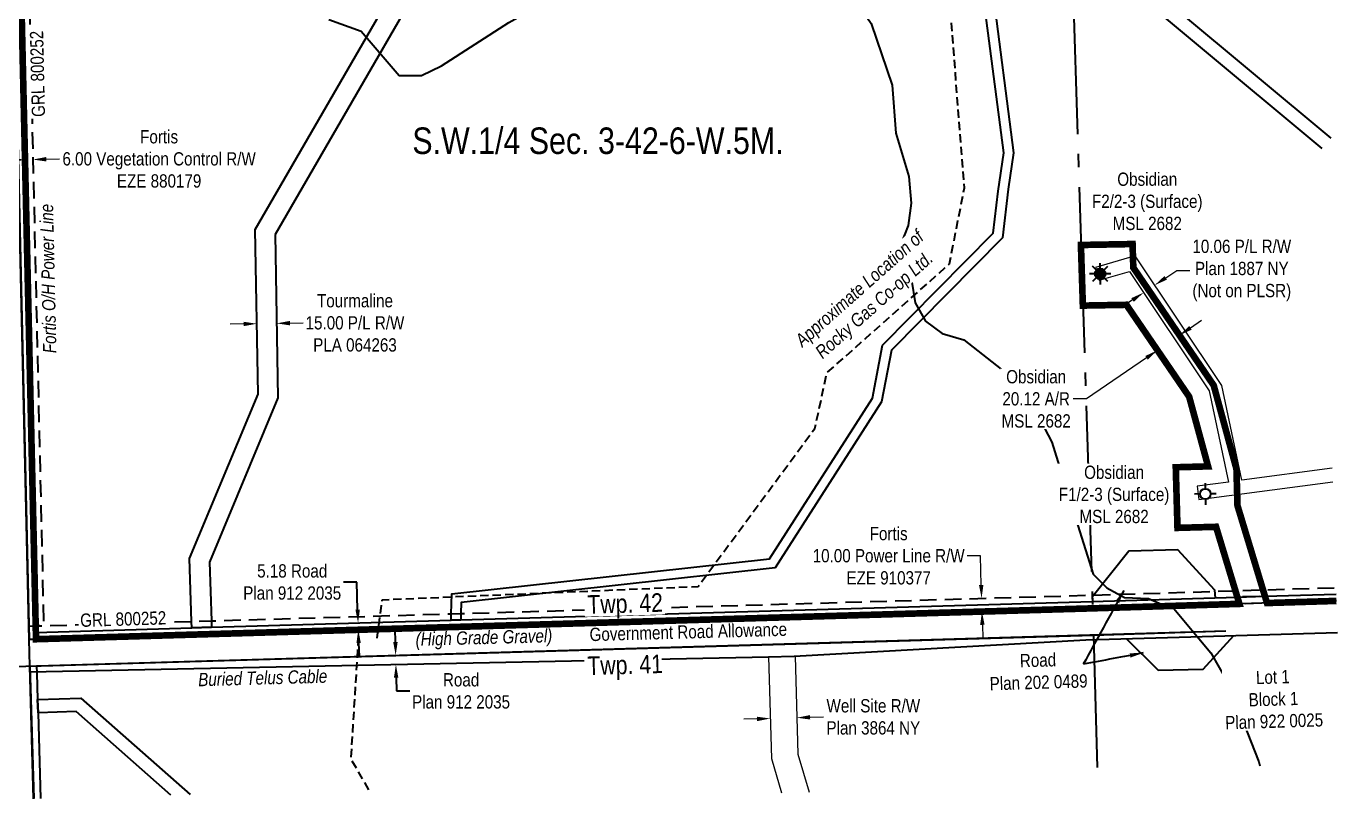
# Model space of a CAD drawing. Extents: x 632269 to 650517, y 5825252 to 5832959.
# Drawn here: x 649527 to 650517, y 5827867 to 5828450 of the extents above; entities that cross this region are included whole.
import ezdxf
from ezdxf.enums import TextEntityAlignment as Align

# ---------------------------------------------------------------- set-up
doc = ezdxf.new("R2010")
doc.units = 0
doc.header["$LTSCALE"] = 5
doc.header["$PDMODE"] = 35
doc.header["$PDSIZE"] = 10
for name, pattern in [('CENTERLINEX3', [5, 2.5, -1, 0.5, -1]), ('foc-ACCESSROAD', [3.75, 2.5, -1.25]), ('foc-FLOWLINE', [3.75, 2.5, -1.25]), ('foc-QUARTERLINE', [33, 25, -3, 2, -3]), ('UG_PIPE', [1.875, 1.25, -0.625])]:
    doc.linetypes.add(name, pattern=pattern)
doc.layers.get('Defpoints').update_dxf_attribs({"color": 9})
for name, color, linetype in [('AS-PIPE-UG', 44, 'UG_PIPE'), ('AS-PIPE-UG-T', 44, 'Continuous'), ('AS-POWER', 104, 'foc-POWER'), ('AS-POWER-T', 104, 'Continuous'), ('AS-TELUS', 224, 'foc-TEL'), ('C-SYMBOL', 7, 'Continuous'), ('C-WS', 13, 'foc-ACCESSROAD'), ('C-WS-S', 8, 'Continuous'), ('D-TXT', 6, 'Continuous'), ('F-EZE', 190, 'foc-FLOWLINE'), ('F-RW', 190, 'Continuous'), ('F-WS-S', 8, 'Continuous'), ('L-ROAD-T', 7, 'Continuous'), ('L-SEC', 7, 'Continuous'), ('L-SECQ', 8, 'foc-QUARTERLINE'), ('L-TITLEDB', 4, 'Continuous'), ('L-TITLEDB-T', 4, 'Continuous'), ('T-WATER', 160, 'Continuous')]:
    doc.layers.add(name, color=color, linetype=linetype)
doc.layers.add('AS-TRAPPER BOUNDARY', color=7, linetype='CENTERLINEX3', true_color=0xb85c00, transparency=0.6)
doc.layers.add('AS-TRAPPER-T', color=7, linetype='Continuous', true_color=0xc26100)
for name, color, linetype, lineweight in [('C-AR-T', 13, 'Continuous', 9), ('C-WS-T', 13, 'Continuous', 9), ('F-EZE-T', 190, 'Continuous', 9), ('F-RW-T', 190, 'Continuous', 9), ('F-VCE-T', 190, 'Continuous', 9), ('T-TEXT', 48, 'Continuous', 18)]:
    doc.layers.add(name, color=color, linetype=linetype, lineweight=lineweight)
doc.styles.add('175L', font='ARIALN.TTF', dxfattribs={"height": 20})
doc.styles.add('80CG', font='ARIALN.TTF', dxfattribs={"height": 10})
doc.styles.add('80L', font='ARIALN.TTF', dxfattribs={"height": 10})
doc.styles.add('80LS', font='ARIALNI.TTF', dxfattribs={"height": 10})
doc.styles.add('foc-LtypeFont', font='ARIALN.TTF', dxfattribs={"height": 7.35})
doc.linetypes.add('foc-POWER', pattern='A,6,-1,["P",foc-LtypeFont,S=0.2,R=0,X=-0.625,Y=-0.75],-1.24,4', length=12.24)
doc.linetypes.add('foc-POWER-NOLINE', pattern='A,0,-4,["P",foc-LtypeFont,S=0.2,R=0,X=-0.625,Y=-0.75],-8.24', length=12.24)
doc.linetypes.add('foc-TEL', pattern='A,2,-1,["T",foc-LtypeFont,S=0.2,R=0,X=-0.425,Y=-0.75],-1.24,8', length=12.24)
doc.linetypes.add('foc-TEL-NOLINE', pattern='A,0,-2,["T",foc-LtypeFont,S=0.2,R=0,X=-0.425,Y=-0.75],-10.24', length=12.24)
doc.linetypes.add('foc-TOPO-flowdirection-NOLINE', pattern='A,0,[">",foc-LtypeFont,S=0.3,R=0,X=0,Y=-0.945],-20,[">",foc-LtypeFont,S=0.3,R=0,X=0,Y=-0.945],0', length=20)
doc.dimstyles.new('Compass 5 000', dxfattribs={"dimscale": 5, "dimtxt": 9, "dimasz": 2, "dimexe": 0.2, "dimexo": 0.0625, "dimgap": 0.5, "dimtad": 0, "dimtih": 1, "dimtoh": 1, "dimzin": 0, "dimdsep": 46, "dimtxsty": '80CG', "dimcen": 0.1, "dimse1": 1, "dimse2": 1, "dimclrd": 256, "dimclrt": 256, "dimaunit": 1, "dimadec": 4, "dimazin": 0, "dimtfac": 0.06, "dimtofl": 0, "dimtmove": 0, "dimatfit": 1, "dimfxl": 0.2, "dimtolj": 1, "dimtzin": 0, "dimlwd": -1, "dimarcsym": 0})

# ---------------------------------------------------------------- blocks, each defined once
blk = doc.blocks.new('*D464')
at = {"layer": 'Defpoints', "color": 0, "transparency": 16777216}
for p in [(650209.66, 5828017.29), (650247.31, 5828018.39), (650209.95, 5828007.29)]:
    blk.add_point(p, dxfattribs=at)
at = {"layer": 'F-VCE-T', "transparency": 16777216}
for p, q in [((650246.37, 5828050.45), (650236.37, 5828050.45)), ((650247.01, 5828028.38), (650246.37, 5828050.45)), ((650247.89, 5827998.39), (650248.18, 5827988.4))]:
    blk.add_line(p, q, dxfattribs=at)
for points in [[(650248.68, 5828028.43), (650245.35, 5828028.33), (650247.31, 5828018.39)], [(650249.56, 5827998.44), (650246.22, 5827998.34), (650247.6, 5828008.39)]]:
    blk.add_solid(points, dxfattribs=at)
at = {"layer": 'F-VCE-T', "transparency": 16777216, "insert": (650177.23, 5828050.45), "char_height": 10, "attachment_point": 5, "style": '80CG'}
blk.add_mtext('\\A1;Fortis\\P10.00 Power Line R/W\\PEZE 910377', dxfattribs=at)
blk = doc.blocks.new('*D465')
at = {"layer": 'Defpoints', "color": 0, "transparency": 16777216}
for p in [(649525.45, 5828366.2), (649531.45, 5828366.34), (649531.84, 5828349.19)]:
    blk.add_point(p, dxfattribs=at)
at = {"layer": 'F-EZE-T', "transparency": 16777216}
for p, q in [((649515.85, 5828348.82), (649505.85, 5828348.6)), ((649541.84, 5828349.42), (649551.84, 5828349.65))]:
    blk.add_line(p, q, dxfattribs=at)
for points in [[(649515.81, 5828350.49), (649515.88, 5828347.16), (649525.84, 5828349.05)], [(649541.8, 5828351.09), (649541.88, 5828347.76), (649531.84, 5828349.19)]]:
    blk.add_solid(points, dxfattribs=at)
at = {"layer": 'F-EZE-T', "transparency": 16777216, "insert": (649626.99, 5828349.65), "char_height": 10, "attachment_point": 5, "style": '80CG'}
blk.add_mtext('\\A1;Fortis\\P6.00 Vegetation Control R/W\\PEZE 880179', dxfattribs=at)
blk = doc.blocks.new('*D610')
at = {"layer": 'Defpoints', "color": 0, "transparency": 16777216}
for p in [(649700.72, 5828224.05), (649715.64, 5828225.67), (649715.67, 5828224.32)]:
    blk.add_point(p, dxfattribs=at)
at = {"layer": 'F-EZE-T', "transparency": 16777216}
for p, q in [((649690.7, 5828225.23), (649680.7, 5828225.06)), ((649725.64, 5828225.85), (649735.64, 5828226.03))]:
    blk.add_line(p, q, dxfattribs=at)
for points in [[(649690.67, 5828226.9), (649690.73, 5828223.57), (649700.69, 5828225.41)], [(649725.61, 5828227.52), (649725.67, 5828224.19), (649715.64, 5828225.67)]]:
    blk.add_solid(points, dxfattribs=at)
at = {"layer": 'F-EZE-T', "transparency": 16777216, "insert": (649774.72, 5828226.03), "char_height": 10, "attachment_point": 5, "style": '80CG'}
blk.add_mtext('\\A1;Tourmaline\\P15.00 P/L R/W\\PPLA 064263', dxfattribs=at)
blk = doc.blocks.new('*D717')
at = {"layer": 'Defpoints', "color": 0, "transparency": 16777216}
for p in [(649768.06, 5827999.56), (649768.21, 5827994.39), (649777.04, 5827999.82)]:
    blk.add_point(p, dxfattribs=at)
at = {"layer": 'L-TITLEDB-T', "transparency": 16777216}
for p, q in [((649776.14, 5828030.65), (649766.14, 5828030.65)), ((649776.74, 5828009.81), (649776.14, 5828030.65)), ((649777.48, 5827984.66), (649777.77, 5827974.66))]:
    blk.add_line(p, q, dxfattribs=at)
for points in [[(649778.41, 5828009.86), (649775.08, 5828009.77), (649777.04, 5827999.82)], [(649779.14, 5827984.71), (649775.81, 5827984.61), (649777.19, 5827994.65)]]:
    blk.add_solid(points, dxfattribs=at)
at = {"layer": 'L-TITLEDB-T', "transparency": 16777216, "insert": (649727.37, 5828030.65), "char_height": 10, "attachment_point": 5, "style": '80CG'}
blk.add_mtext('\\A1;5.18 Road\\PPlan 912 2035', dxfattribs=at)
blk = doc.blocks.new('GAS')
h = blk.add_hatch(color=255)
h.dxf.hatch_style = 1
edge = h.paths.add_edge_path()
edge.add_arc((0, 0), 0.9, 0, 360)
for p, q in [((-0.81, 0), (-1.62, 0)), ((-0.57, 0.57), (-1.14, 1.14)), ((0, 0.81), (0, 1.62)), ((0.57, 0.57), (1.14, 1.14)), ((1.62, 0), (0.81, 0)), ((-0.57, -0.57), (-1.14, -1.14)), ((0, -0.81), (0, -1.62)), ((1.14, -1.14), (0.57, -0.57))]:
    blk.add_line(p, q)
blk.add_circle((0, 0), 0.8)
blk = doc.blocks.new('GABD')
for p, q in [((-0.81, 0), (-1.62, 0)), ((0, 0.81), (0, 1.62)), ((1.62, 0), (0.81, 0)), ((0, -0.81), (0, -1.62))]:
    blk.add_line(p, q)
blk.add_circle((0, 0), 0.8)
blk = doc.blocks.new('*D815')
at = {"layer": 'C-AR-T', "transparency": 16777216}
for p, q in [((650404.84, 5828222.33), (650413.09, 5828227.97)), ((650371.71, 5828199.71), (650326.37, 5828168.73)), ((650326.37, 5828168.73), (650316.37, 5828168.73))]:
    blk.add_line(p, q, dxfattribs=at)
for points in [[(650403.9, 5828223.71), (650405.78, 5828220.95), (650396.58, 5828216.69)], [(650370.77, 5828201.08), (650372.65, 5828198.33), (650379.97, 5828205.35)]]:
    blk.add_solid(points, dxfattribs=at)
at = {"layer": 'Defpoints', "color": 0, "transparency": 16777216}
for p in [(650379.97, 5828205.35), (650404.76, 5828204.71), (650388.16, 5828193.36)]:
    blk.add_point(p, dxfattribs=at)
at = {"layer": 'C-AR-T', "transparency": 16777216, "insert": (650288.48, 5828168.73), "char_height": 10, "attachment_point": 5, "style": '80CG', "bg_fill": 3, "box_fill_scale": 1.1, "bg_fill_color": 256, "bg_fill_true_color": 13158600, "bg_fill_transparency": 0}
blk.add_mtext('\\A1;Obsidian\\P20.12 A/R\\PMSL 2682', dxfattribs=at)
blk = doc.blocks.new('*D816')
at = {"layer": 'Defpoints', "color": 0, "transparency": 16777216}
for p in [(650377.85, 5828254.46), (650381.01, 5828249.75), (650372.65, 5828244.16)]:
    blk.add_point(p, dxfattribs=at)
at = {"layer": 'F-RW-T', "transparency": 16777216}
for p, q in [((650386.17, 5828260.02), (650394.48, 5828265.58)), ((650394.48, 5828265.58), (650404.48, 5828265.58)), ((650361.19, 5828243.31), (650352.88, 5828237.75))]:
    blk.add_line(p, q, dxfattribs=at)
for points in [[(650385.24, 5828261.4), (650387.09, 5828258.63), (650377.85, 5828254.46)], [(650360.26, 5828244.69), (650362.12, 5828241.92), (650369.5, 5828248.87)]]:
    blk.add_solid(points, dxfattribs=at)
at = {"layer": 'F-RW-T', "transparency": 16777216, "insert": (650443.56, 5828265.58), "char_height": 10, "attachment_point": 5, "style": '80CG'}
blk.add_mtext('\\A1;10.06 P/L R/W\\PPlan 1887 NY\\P(Not on PLSR)', dxfattribs=at)
blk = doc.blocks.new('*D817')
at = {"layer": 'Defpoints', "color": 0, "transparency": 16777216}
for p in [(650087.9, 5827927.57), (650107.99, 5827928.37), (650107.99, 5827928.17)]:
    blk.add_point(p, dxfattribs=at)
at = {"layer": 'F-RW-T', "transparency": 16777216}
for p, q in [((650077.9, 5827927.47), (650067.9, 5827927.17)), ((650117.98, 5827928.67), (650127.98, 5827928.97))]:
    blk.add_line(p, q, dxfattribs=at)
for points in [[(650077.85, 5827929.13), (650077.95, 5827925.8), (650087.89, 5827927.77)], [(650117.93, 5827930.34), (650118.03, 5827927.01), (650107.99, 5827928.37)]]:
    blk.add_solid(points, dxfattribs=at)
at = {"layer": 'F-RW-T', "transparency": 16777216, "insert": (650165.67, 5827928.97), "char_height": 10, "attachment_point": 5, "style": '80CG'}
blk.add_mtext('\\A1;Well Site R/W\\PPlan 3864 NY', dxfattribs=at)
blk = doc.blocks.new('*D818')
at = {"layer": 'Defpoints', "color": 0, "transparency": 16777216}
for p in [(649806.18, 5827975.38), (649805.56, 5827968.56), (649806.32, 5827968.57)]:
    blk.add_point(p, dxfattribs=at)
at = {"layer": 'L-TITLEDB-T', "transparency": 16777216}
for p, q in [((649805.22, 5827985.36), (649805.01, 5827995.36)), ((649805.76, 5827958.56), (649805.97, 5827948.56)), ((649805.97, 5827948.56), (649815.97, 5827948.56))]:
    blk.add_line(p, q, dxfattribs=at)
for points in [[(649806.88, 5827985.4), (649803.55, 5827985.33), (649805.42, 5827975.37)], [(649807.43, 5827958.59), (649804.1, 5827958.53), (649805.56, 5827968.56)]]:
    blk.add_solid(points, dxfattribs=at)
at = {"layer": 'L-TITLEDB-T', "transparency": 16777216, "insert": (649854.73, 5827948.56), "char_height": 10, "attachment_point": 5, "style": '80CG'}
blk.add_mtext('\\A1;Road\\PPlan 912 2035', dxfattribs=at)

msp = doc.modelspace()

# ---------------------------------------------------------------- linework, layer by layer
at = {"layer": 'AS-PIPE-UG', "flags": 128}
msp.add_lwpolyline([(649785.174, 5827874.096), (649771.744, 5827897.244), (649777.806, 5827993.872)], dxfattribs=at)
at = {"layer": 'AS-POWER', "linetype": 'foc-POWER-NOLINE', "flags": 128}
msp.add_lwpolyline([(649528.967, 5827987.413), (649510.302, 5828800.556), (649491.824, 5829605.36)], dxfattribs=at)
at = {"layer": 'AS-POWER', "flags": 128}
msp.add_lwpolyline([(649532.372, 5827867.347), (649529.432, 5827967.175)], dxfattribs=at)
at = {"layer": 'AS-TELUS', "flags": 128}
msp.add_lwpolyline([(649509.321, 5827966.714), (650431.614, 5827993.773)], dxfattribs=at)
at = {"layer": 'C-WS', "flags": 128}
msp.add_lwpolyline([(650422.386, 5828178.905), (650439.532, 5828115.826), (650440.308, 5828088.27), (650459.57, 5828024.753), (650461.021, 5828019.97), (650440.196, 5828019.335), (650438.745, 5828024.119), (650424.131, 5828072.309), (650395.053, 5828071.49), (650393.765, 5828117.181), (650418.134, 5828117.868), (650403.867, 5828170.36), (650356.52, 5828239.678), (650323.688, 5828239.083), (650322.233, 5828284.773), (650361.176, 5828285.481), (650361.742, 5828267.693), (650422.386, 5828178.905)], close=True, dxfattribs=at)
at = {"layer": 'F-EZE', "flags": 128}
msp.add_lwpolyline([(649521.474, 5828800.983), (649539.912, 5827997.738), (649533.911, 5827997.563), (649515.473, 5828800.813), (649497.633, 5829577.845), (649497.173, 5829597.855), (649496.996, 5829605.603), (649502.998, 5829605.77), (649503.17, 5829598.232), (649503.63, 5829578.222), (649505.987, 5829475.593), (649521.474, 5828800.983)], close=True, dxfattribs=at)
msp.add_lwpolyline([(650514.926, 5828016.427), (650386.552, 5828012.514), (650330.953, 5828010.821), (649534.141, 5827987.558), (649528.962, 5827987.407), (649528.732, 5827997.411), (649533.911, 5827997.563), (649539.912, 5827997.738), (649651.457, 5828000.985), (649666.4, 5828001.421), (649847.309, 5828006.696), (649854.644, 5828006.911), (650330.634, 5828020.823), (650386.246, 5828022.52), (650438.745, 5828024.119), (650459.57, 5828024.753), (650514.612, 5828026.43)], dxfattribs=at)
at = {"layer": 'F-RW'}
msp.add_lwpolyline([(649666.4, 5828001.421), (649666.545, 5827996.594), (649651.602, 5827996.159), (649651.457, 5828000.985), (649650.032, 5828048.478), (649701.633, 5828172.358), (649699.437, 5828296.508), (649865.53, 5828583.721), (649866.108, 5828585.285), (649880.642, 5828624.638), (649893.193, 5828658.622), (649907.216, 5828653.437), (649879.998, 5828579.741), (649879.11, 5828577.336), (649714.458, 5828292.612), (649716.636, 5828169.492), (649665.071, 5828045.701), (649666.4, 5828001.421)], close=True, dxfattribs=at)
for points in [[(650255.457, 5828477.107), (650271.488, 5828354.137), (650267.276, 5828326.757), (650262.991, 5828290.214), (650179.27, 5828205.577), (650171.91, 5828166.582), (650091.542, 5828041.339), (649854.888, 5828015.162), (649854.644, 5828006.911), (649854.51, 5828002.078), (649847.175, 5828001.864), (649847.309, 5828006.696), (649847.754, 5828021.742), (650087.265, 5828048.235), (650164.976, 5828169.34), (650172.488, 5828209.136), (650256.01, 5828293.573), (650259.724, 5828325.252), (650264.1, 5828354.146), (650248.301, 5828475.333)], [(649635.766, 5827870.078), (649564.402, 5827933.006), (649535.646, 5827932.147), (649535.349, 5827942.199), (649568.075, 5827943.177), (649650.521, 5827870.475)]]:
    msp.add_lwpolyline(points, dxfattribs=at)
at = {"layer": 'F-RW-T', "flags": 128}
for points in [[(650086.496, 5827974.292), (650088.795, 5827897.677), (650096.412, 5827871.691)], [(650106.598, 5827974.725), (650108.814, 5827900.856), (650117.181, 5827872.314)]]:
    msp.add_lwpolyline(points, dxfattribs=at)
at = {"layer": 'L-SEC'}
for p, q in [((649510.302, 5828800.556), (649528.967, 5827987.413)), ((650330.979, 5828010.828), (650430.983, 5828013.88)), ((649528.967, 5827987.413), (650331.005, 5828010.829)), ((650331.593, 5827990.72), (650431.614, 5827993.773)), ((649529.429, 5827967.301), (650331.593, 5827990.72)), ((649529.429, 5827967.307), (649532.378, 5827867.347)), ((649529.429, 5827967.301), (649529.432, 5827967.175))]:
    msp.add_line(p, q, dxfattribs=at)
at = {"layer": 'L-SECQ'}
for p, q in [((650305.121, 5828823.219), (650331.005, 5828010.829)), ((650331.593, 5827990.72), (650334.585, 5827890.883))]:
    msp.add_line(p, q, dxfattribs=at)
at = {"layer": 'L-TITLEDB'}
msp.add_lwpolyline([(649534.022, 5827992.734), (649534.141, 5827987.558), (649528.962, 5827987.407), (649528.732, 5827997.411), (649510.293, 5828800.665), (649491.817, 5829605.459), (649496.996, 5829605.603), (649497.174, 5829597.855), (649497.633, 5829577.845), (649515.473, 5828800.813), (649533.911, 5827997.563), (649534.022, 5827992.734)], close=True, dxfattribs=at)
for points in [[(650423.615, 5828018.829), (650423.146, 5828024.537), (650395.239, 5828054.947), (650358.344, 5828054.002), (650330.739, 5828019.185), (650330.841, 5828015.998)], [(650514.926, 5828016.427), (650386.552, 5828012.514), (650330.953, 5828010.821), (649534.141, 5827987.558), (649534.022, 5827992.734), (649651.602, 5827996.159), (649666.545, 5827996.594), (649847.175, 5828001.864), (649854.51, 5828002.078), (650330.788, 5828015.996), (650440.196, 5828019.335), (650461.021, 5828019.97), (650514.763, 5828021.61)], [(650356.444, 5827987.985), (650380.411, 5827964.13), (650414.311, 5827965.075), (650437.452, 5827990.381)], [(650409.946, 5827989.554), (650420.115, 5827977.395), (650432.83, 5827955.071), (650456.294, 5827895.206), (650457.217, 5827892.167)], [(649532.374, 5827867.298), (649529.423, 5827967.3), (649534.603, 5827967.452), (649534.763, 5827962.022), (649535.349, 5827942.199), (649535.646, 5827932.147), (649537.557, 5827867.437)]]:
    msp.add_lwpolyline(points, dxfattribs=at)
at = {"layer": 'T-WATER', "linetype": 'foc-TOPO-flowdirection-NOLINE', "flags": 128}
msp.add_lwpolyline([(649754.981, 5828454.808), (649779.4, 5828445.881), (649808.155, 5828412.584), (649824.899, 5828412.477), (649839.974, 5828419.734), (649890.814, 5828452.441), (649919.117, 5828468.438), (649937.381, 5828471.949), (649995.306, 5828473.297), (650023.752, 5828458.503), (650039.942, 5828460.673), (650062.38, 5828479.991), (650075.698, 5828486.643), (650094.165, 5828489.763), (650114, 5828488.257), (650143.218, 5828474.384), (650154.849, 5828465.322), (650163.986, 5828451.775), (650179.967, 5828405.294), (650182.537, 5828369.103), (650192.383, 5828336.534), (650194.218, 5828316.42), (650192.021, 5828299.522), (650186.321, 5828285.386), (650188.264, 5828271.941), (650194.462, 5828258.225), (650197.173, 5828241.065), (650205.007, 5828227.238), (650217.683, 5828218.12), (650233.964, 5828213.365), (650268.991, 5828185.512), (650286.158, 5828163.109), (650300.181, 5828136.161), (650312.63, 5828096.426), (650331.378, 5828036.59), (650341.782, 5828026.195), (650355.021, 5828018.981), (650373.276, 5828018.37), (650386.957, 5828012.337), (650391.013, 5828012.192), (650409.946, 5827989.554)], dxfattribs=at)
at = {"layer": 'T-WATER', "flags": 128}
for points in [[(649754.981, 5828454.808), (649779.4, 5828445.881), (649808.155, 5828412.584), (649824.899, 5828412.477), (649839.974, 5828419.734), (649890.814, 5828452.441)], [(650163.986, 5828451.775), (650179.967, 5828405.294), (650182.537, 5828369.103), (650192.383, 5828336.534), (650194.218, 5828316.42), (650192.021, 5828299.522), (650186.321, 5828285.386), (650188.264, 5828271.941), (650194.462, 5828258.225), (650197.173, 5828241.065), (650205.007, 5828227.238), (650217.683, 5828218.12), (650233.964, 5828213.365), (650268.991, 5828185.512), (650286.158, 5828163.109), (650300.181, 5828136.161), (650312.63, 5828096.426), (650331.378, 5828036.59), (650341.782, 5828026.195), (650355.021, 5828018.981), (650373.276, 5828018.37), (650386.957, 5828012.337), (650391.013, 5828012.192), (650409.946, 5827989.554)]]:
    msp.add_lwpolyline(points, dxfattribs=at)

# ---------------------------------------------------------------- block references
at = {"layer": 'C-WS-S', "xscale": 4.998345000000032, "yscale": 4.998345000000032, "zscale": 4.998345000000032, "rotation": 0.08236396073204832}
msp.add_blockref('GAS', (650336.721, 5828263.026), dxfattribs=at)
at = {"layer": 'F-WS-S', "xscale": 4.998345000000032, "yscale": 4.998345000000032, "zscale": 4.998345000000032, "rotation": 0.08236396073204832}
msp.add_blockref('GABD', (650416.078, 5828097.045), dxfattribs=at)

# ---------------------------------------------------------------- texts
at = {"layer": 'T-TEXT', "style": '80LS'}
msp.add_text('(High Grade Gravel)', height=10, rotation=1.57189, dxfattribs=at).set_placement((649871.966, 5827988.893), align=Align.MIDDLE_CENTER)

# ---------------------------------------------------------------- dimensions: what is measured, and where the dimension line sits
at = {"layer": 'F-EZE-T'}
dim = msp.add_aligned_dim(p1=(649700.718, 5828224.054), p2=(649715.666, 5828224.318), distance=1.357, text='Tourmaline\\P15.00 P/L R/W\\PPLA 064263', dimstyle='Compass 5 000', dxfattribs=at)
dim.commit()
dim.dimension.update_dxf_attribs({"geometry": '*D610', "text_midpoint": (649774.721, 5828226.029)})
at = {"layer": 'F-RW-T', "color": 2}
dim = msp.add_aligned_dim(p1=(650087.898, 5827927.567), p2=(650107.994, 5827928.17), distance=0.202, text='Well Site R/W\\PPlan 3864 NY', dimstyle='Compass 5 000', dxfattribs=at)
dim.commit()
dim.dimension.update_dxf_attribs({"geometry": '*D817', "text_midpoint": (650165.67, 5827928.971)})
at = {"layer": 'F-VCE-T', "color": 3}
dim = msp.add_linear_dim(base=(650247.305, 5828018.387), p1=(650209.948, 5828007.289), p2=(650209.656, 5828017.287), angle=91.674155, text='Fortis\\P10.00 Power Line R/W\\PEZE 910377', dimstyle='Compass 5 000', dxfattribs=at)
dim.commit()
dim.dimension.update_dxf_attribs({"geometry": '*D464', "text_midpoint": (650177.231, 5828050.45), "dimtype": 161})
at = {"layer": 'L-TITLEDB-T'}
dim = msp.add_linear_dim(base=(649777.036, 5827999.818), p1=(649768.206, 5827994.392), p2=(649768.055, 5827999.556), angle=91.671158, text='5.18 Road\\PPlan 912 2035', dimstyle='Compass 5 000', dxfattribs=at)
dim.commit()
dim.dimension.update_dxf_attribs({"geometry": '*D717', "text_midpoint": (649727.371, 5828030.652), "dimtype": 161})
dim = msp.add_aligned_dim(p1=(649806.184, 5827975.381), p2=(649806.323, 5827968.574), distance=-0.765, text='Road\\PPlan 912 2035', dimstyle='Compass 5 000', dxfattribs=at)
dim.commit()
dim.dimension.update_dxf_attribs({"geometry": '*D818', "text_midpoint": (649854.732, 5827948.563)})

# ---------------------------------------------------------------- next in the draw order: texts
at = {"layer": 'C-SYMBOL', "color": 3, "insert": (649957.985, 5828373.377), "char_height": 19.9935, "width": 281.44561, "attachment_point": 2, "style": '175L', "bg_fill": 3, "box_fill_scale": 1.15, "bg_fill_color": 256, "bg_fill_true_color": 256, "bg_fill_transparency": 0}
msp.add_mtext('S.W.1/4 Sec. 3-42-6-W.5M.', dxfattribs=at)
at = {"layer": 'D-TXT', "color": 3, "insert": (649949.731, 5828020.696), "char_height": 14, "attachment_point": 1, "rotation": 1.613644, "style": '80L', "bg_fill": 3, "box_fill_scale": 1.15, "bg_fill_color": 256, "bg_fill_true_color": 256, "bg_fill_transparency": 0}
msp.add_mtext_dynamic_manual_height_columns('Twp. 42', width=56.34055, gutter_width=47.5, heights=[0], dxfattribs=at)

# ---------------------------------------------------------------- next in the draw order: linework, layer by layer
at = {"layer": 'AS-PIPE-UG', "flags": 128}
msp.add_lwpolyline([(649791.373, 5827988.419), (649795.276, 5828017.316), (650033.652, 5828027.388), (650121.637, 5828146.533), (650130.685, 5828188.449), (650223.146, 5828270.594), (650234.335, 5828327.816), (650224.613, 5828452.125), (650212.012, 5828570.261), (650165.142, 5828584.332), (650111.328, 5828593.144), (650090.335, 5828809.586)], dxfattribs=at)
at = {"layer": 'AS-POWER', "flags": 128}
msp.add_lwpolyline([(649529.423, 5827967.3), (649528.967, 5827987.413), (650430.983, 5828013.88)], dxfattribs=at)
at = {"layer": 'F-RW', "flags": 128}
msp.add_lwpolyline([(650504.209, 5828357.613), (650218.394, 5828595.761), (650163.075, 5828598.668), (650102.602, 5828602.45), (650082.568, 5829406.122), (650092.622, 5829406.372), (650112.426, 5828611.912), (650163.653, 5828608.709), (650222.262, 5828605.628), (650510.646, 5828365.339)], dxfattribs=at)

# ---------------------------------------------------------------- next in the draw order: texts
at = {"layer": 'L-ROAD-T', "style": '80L'}
msp.add_text('Government Road Allowance', height=10, rotation=1.57189, dxfattribs=at).set_placement((650026.095, 5827993.123), align=Align.MIDDLE_CENTER)

# ---------------------------------------------------------------- next in the draw order: texts
at = {"layer": 'AS-PIPE-UG-T', "insert": (650161.644, 5828244.719), "char_height": 9.99669, "width": 125.10633, "attachment_point": 5, "rotation": 41.61879, "style": '80CG', "bg_fill": 3, "box_fill_scale": 1.15, "bg_fill_color": 256, "bg_fill_true_color": 256, "bg_fill_transparency": 0}
msp.add_mtext('\\A1;{\\fArial Narrow|b0|i1|c0|p34;Approximate Location of Rocky Gas Co-op Ltd.}', dxfattribs=at)
at = {"layer": 'AS-TELUS', "linetype": 'foc-TEL-NOLINE', "insert": (649705.114, 5827958.335), "char_height": 9.99669, "width": 97.2097, "attachment_point": 5, "rotation": 1.618337, "style": '80CG', "bg_fill": 3, "box_fill_scale": 1.15, "bg_fill_color": 256, "bg_fill_true_color": 256, "bg_fill_transparency": 0}
msp.add_mtext('\\A1;{\\fArial Narrow|b0|i1|c0|p34;Buried Telus Cable}', dxfattribs=at)

# ---------------------------------------------------------------- next in the draw order: linework, layer by layer
at = {"layer": 'AS-TRAPPER BOUNDARY', "flags": 128}
msp.add_lwpolyline([(650514.926, 5828016.427, 4.998, 4.998, 0), (650462.578, 5828014.834, 4.998, 4.998, 0), (650440.308, 5828088.27, 4.998, 4.998, 0), (650439.532, 5828115.826, 4.998, 4.998, 0), (650422.386, 5828178.905, 4.998, 4.998, 0), (650361.742, 5828267.693, 4.998, 4.998, 0), (650361.176, 5828285.481, 4.998, 4.998, 0), (650322.233, 5828284.773, 4.998, 4.998, 0), (650323.688, 5828239.083, 4.998, 4.998, 0), (650356.52, 5828239.678, 4.998, 4.998, 0), (650403.867, 5828170.36, 4.998, 4.998, 0), (650418.134, 5828117.868, 4.998, 4.998, 0), (650393.765, 5828117.181, 4.998, 4.998, 0), (650395.053, 5828071.49, 4.998, 4.998, 0), (650424.131, 5828072.309, 4.998, 4.998, 0), (650441.754, 5828014.197, 4.998, 4.998, 0), (650331.005, 5828010.829, 4.998, 4.998, 0), (649534.141, 5827987.558, 4.998, 4.998, 0), (649515.473, 5828800.813, 4.998, 4.998, 0), (649496.996, 5829605.603, 4.998, 4.998, 0), (650279.497, 5829627.436, 4.998, 4.998, 0), (650305.121, 5828823.219, 4.998, 4.998, 0), (650405.47, 5828826.081, 0, 0, 0)], format="xyseb", dxfattribs=at)
at = {"layer": 'L-TITLEDB', "flags": 128}
msp.add_lwpolyline([(649529.558, 5827962.926), (650086.496, 5827974.292), (650105.939, 5827974.688), (650325.985, 5827987.094), (650405.105, 5827989.409), (650515.67, 5827992.731)], dxfattribs=at)

# ---------------------------------------------------------------- next in the draw order: texts
at = {"layer": 'AS-TRAPPER-T', "char_height": 9.99669, "width": 64.43746, "attachment_point": 5, "style": '80CG', "bg_fill": 3, "box_fill_scale": 1.15, "bg_fill_color": 256, "bg_fill_true_color": 256, "bg_fill_transparency": 0}
for insert, rotation in [((649535.326, 5828413.782), 91.314954), ((649599.902, 5828002.707), 1.704746)]:
    msp.add_mtext('\\A1;GRL 800252', dxfattribs=dict(at, insert=insert, rotation=rotation))
at = {"layer": 'C-WS-T', "char_height": 9.99669, "width": 82.78746, "attachment_point": 5, "style": '80CG', "bg_fill": 3, "box_fill_scale": 1.15, "bg_fill_color": 256, "bg_fill_true_color": 256, "bg_fill_transparency": 0}
for s, insert in [('\\A1;Obsidian\\PF2/2-3 (Surface)\\PMSL 2682', (650372.265, 5828317.638)), ('\\A1;Obsidian\\PF1/2-3 (Surface)\\PMSL 2682', (650347.25, 5828096.695))]:
    msp.add_mtext(s, dxfattribs=dict(at, insert=insert))
at = {"layer": 'D-TXT', "color": 3, "insert": (649949.731, 5827974.478), "char_height": 14, "attachment_point": 1, "rotation": 1.613644, "style": '80L', "bg_fill": 3, "box_fill_scale": 1.15, "bg_fill_color": 256, "bg_fill_true_color": 256, "bg_fill_transparency": 0}
msp.add_mtext_dynamic_manual_height_columns('Twp. 41', width=54.22049, gutter_width=47.5, heights=[0], dxfattribs=at)
at = {"layer": 'L-TITLEDB-T', "char_height": 9.99669, "attachment_point": 5, "rotation": 1.721389, "style": '80CG', "bg_fill": 3, "box_fill_scale": 1.15, "bg_fill_color": 256, "bg_fill_true_color": 256, "bg_fill_transparency": 0}
for s, insert, width in [('\\A1;Road\\PPlan 202 0489', (650290.072, 5827963.35), 73.45221), ('\\A1;Lot 1\\PBlock 1\\PPlan 922 0025', (650467.467, 5827942.318), 73.42494)]:
    msp.add_mtext(s, dxfattribs=dict(at, insert=insert, width=width))

# ---------------------------------------------------------------- next in the draw order: dimensions: what is measured, and where the dimension line sits
at = {"layer": 'C-AR-T', "color": 2}
dim = msp.add_linear_dim(base=(650379.971, 5828205.346), p1=(650404.763, 5828204.707), p2=(650388.155, 5828193.363), angle=214.334535, text='Obsidian\\P20.12 A/R\\PMSL 2682', dimstyle='Compass 5 000', override={"dimtfill": 1}, dxfattribs=at)
dim.commit()
dim.dimension.update_dxf_attribs({"geometry": '*D815', "text_midpoint": (650288.485, 5828168.733), "dimtype": 161})

# ---------------------------------------------------------------- next in the draw order: linework, layer by layer
at = {"layer": 'F-RW-T', "flags": 128}
msp.add_lwpolyline([(650511.786, 5828116.396), (650443.546, 5828107.399), (650428.468, 5828178.803), (650363.055, 5828276.577), (650333.29, 5828267.915), (650336.106, 5828258.265), (650358.795, 5828264.869), (650419.032, 5828174.828), (650433.548, 5828106.083), (650409.867, 5828102.962), (650411.092, 5828092.951), (650512.103, 5828106.299)], dxfattribs=at)

# ---------------------------------------------------------------- next in the draw order: dimensions: what is measured, and where the dimension line sits
at = {"layer": 'F-EZE-T', "color": 3}
dim = msp.add_linear_dim(base=(649531.845, 5828349.192), p1=(649525.449, 5828366.202), p2=(649531.451, 5828366.339), angle=1.314965, text='Fortis\\P6.00 Vegetation Control R/W\\PEZE 880179', dimstyle='Compass 5 000', dxfattribs=at)
dim.commit()
dim.dimension.update_dxf_attribs({"geometry": '*D465', "text_midpoint": (649626.993, 5828349.651), "dimtype": 161})
at = {"layer": 'F-RW-T', "color": 2}
dim = msp.add_aligned_dim(p1=(650372.652, 5828244.157), p2=(650381.006, 5828249.746), distance=5.668, text='10.06 P/L R/W\\PPlan 1887 NY\\P(Not on PLSR)', dimstyle='Compass 5 000', dxfattribs=at)
dim.commit()
dim.dimension.update_dxf_attribs({"geometry": '*D816', "text_midpoint": (650443.56, 5828265.577)})

# ---------------------------------------------------------------- next in the draw order: leaders
at = {"layer": 'L-TITLEDB-T', "path_type": 1}
for points in [[(650354.511, 5828024.234), (650323.912, 5827968.651)], [(650369.138, 5827977.206), (650323.912, 5827968.651)]]:
    msp.add_leader(points, dimstyle='Compass 5 000', override={"dimgap": 0.5, "dimtad": 0}, dxfattribs=at)

# ---------------------------------------------------------------- next in the draw order: texts
at = {"layer": 'AS-POWER-T', "insert": (649543.361, 5828259.451), "char_height": 9.99669, "width": 112.47067, "attachment_point": 5, "rotation": 91.315006, "style": '80CG', "bg_fill": 3, "box_fill_scale": 1.15, "bg_fill_color": 256, "bg_fill_true_color": 256, "bg_fill_transparency": 0}
msp.add_mtext('\\A1;{\\fArial Narrow|b0|i1|c0|p34;Fortis O/H Power Line}', dxfattribs=at)

doc.saveas('drawing.dxf')
